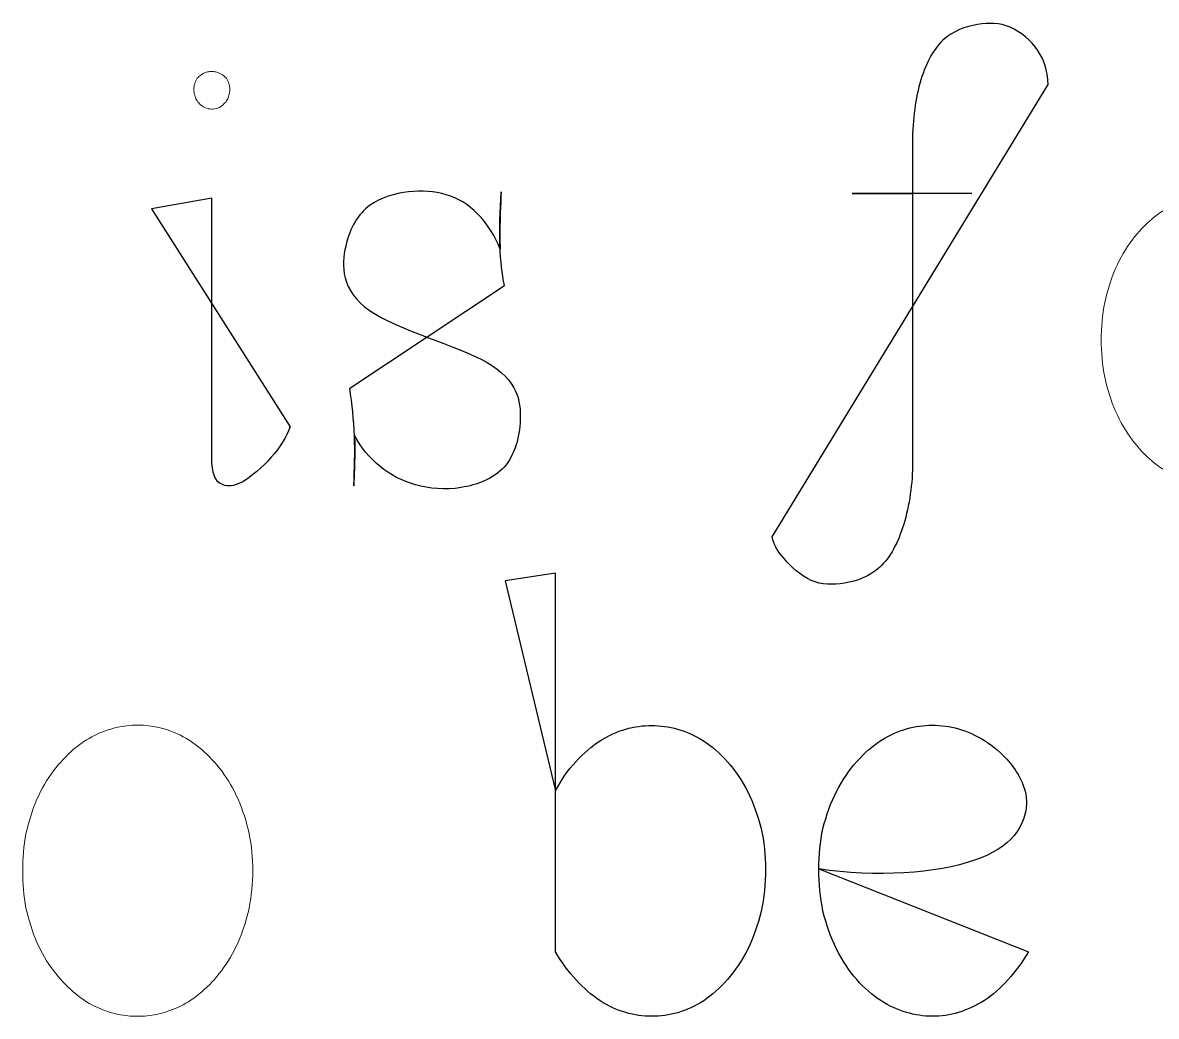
# Model space of a CAD drawing. Header units: centimetres. Extents: x -9.8 to 9.8, y -7 to 7.
# Drawn here: x -8.294 to -7.572, y 6.345 to 6.978 of the extents above; entities that cross this region are included whole.
import ezdxf

# ---------------------------------------------------------------- set-up
doc = ezdxf.new("R2010")
doc.units = ezdxf.units.CM
doc.header["$MEASUREMENT"] = 0
doc.layers.add('Layer 1', color=7, linetype='Continuous')

msp = doc.modelspace()

# ---------------------------------------------------------------- linework, layer by layer
at = {"layer": 'Layer 1', "color": 7}
for points, knots in [([(-7.81652, 6.65018), (-7.81557, 6.64523), (-7.81329, 6.64124), (-7.8089, 6.63629), (-7.8089, 6.63629), (-7.80472, 6.63113), (-7.79824, 6.62542), (-7.79157, 6.62237), (-7.79157, 6.62237), (-7.7849, 6.61951), (-7.77805, 6.61951), (-7.77043, 6.62065), (-7.77043, 6.62065), (-7.76262, 6.622), (-7.75442, 6.62483), (-7.74794, 6.63094), (-7.74794, 6.63094), (-7.74127, 6.63684), (-7.73632, 6.64655), (-7.7327, 6.65819), (-7.7327, 6.65819), (-7.72908, 6.67002), (-7.72698, 6.68409), (-7.72698, 6.69801), (-7.72698, 6.69801), (-7.72698, 6.69801), (-7.72717, 6.86909), (-7.72717, 6.86909), (-7.72717, 6.86909), (-7.72717, 6.86909), (-7.76545, 6.8691), (-7.76545, 6.8691), (-7.76545, 6.8691), (-7.76545, 6.8691), (-7.68925, 6.8691), (-7.68925, 6.8691), (-7.68925, 6.8691), (-7.68925, 6.8691), (-7.72716, 6.86929), (-7.72716, 6.86929), (-7.72716, 6.86929), (-7.72716, 6.86929), (-7.72717, 6.89937), (-7.72717, 6.89937), (-7.72717, 6.89937), (-7.72717, 6.91347), (-7.72564, 6.92757), (-7.72241, 6.93919), (-7.72241, 6.93919), (-7.71897, 6.95102), (-7.71421, 6.96054), (-7.70775, 6.96663), (-7.70775, 6.96663), (-7.70127, 6.97272), (-7.69328, 6.97539), (-7.68566, 6.97674), (-7.68566, 6.97674), (-7.67823, 6.97788), (-7.67156, 6.97788), (-7.66489, 6.97502), (-7.66489, 6.97502), (-7.65804, 6.97198), (-7.65155, 6.96663), (-7.64716, 6.96015), (-7.64716, 6.96015), (-7.64277, 6.95348), (-7.64068, 6.94605), (-7.64068, 6.93843), (-7.64068, 6.93843), (-7.64068, 6.93843), (-7.81652, 6.65018), (-7.81652, 6.65018)], [0, 0, 0, 0, 0.052632, 0.052632, 0.052632, 0.052632, 0.105263, 0.105263, 0.105263, 0.105263, 0.157895, 0.157895, 0.157895, 0.157895, 0.210526, 0.210526, 0.210526, 0.210526, 0.263158, 0.263158, 0.263158, 0.263158, 0.315789, 0.315789, 0.315789, 0.315789, 0.368421, 0.368421, 0.368421, 0.368421, 0.421053, 0.421053, 0.421053, 0.421053, 0.473684, 0.473684, 0.473684, 0.473684, 0.526316, 0.526316, 0.526316, 0.526316, 0.578947, 0.578947, 0.578947, 0.578947, 0.631579, 0.631579, 0.631579, 0.631579, 0.684211, 0.684211, 0.684211, 0.684211, 0.736842, 0.736842, 0.736842, 0.736842, 0.789474, 0.789474, 0.789474, 0.789474, 0.842105, 0.842105, 0.842105, 0.842105, 0.894737, 0.894737, 0.894737, 0.894737, 1, 1, 1, 1]), ([(-8.2122, 6.85918), (-8.2122, 6.85918), (-8.17373, 6.86603), (-8.17373, 6.86603), (-8.17373, 6.86603), (-8.17373, 6.86603), (-8.17373, 6.70029), (-8.17373, 6.70029), (-8.17373, 6.70029), (-8.17373, 6.69611), (-8.17317, 6.6919), (-8.17201, 6.68886), (-8.17201, 6.68886), (-8.17085, 6.68582), (-8.16915, 6.68428), (-8.16648, 6.68333), (-8.16648, 6.68333), (-8.16381, 6.68238), (-8.15981, 6.68219), (-8.15447, 6.68505), (-8.15447, 6.68505), (-8.14875, 6.6883), (-8.14132, 6.69458), (-8.13579, 6.70087), (-8.13579, 6.70087), (-8.13026, 6.70735), (-8.12626, 6.71362), (-8.1238, 6.72029), (-8.1238, 6.72029), (-8.1238, 6.72029), (-8.2122, 6.85918), (-8.2122, 6.85918)], [0, 0, 0, 0, 0.111111, 0.111111, 0.111111, 0.111111, 0.222222, 0.222222, 0.222222, 0.222222, 0.333333, 0.333333, 0.333333, 0.333333, 0.444444, 0.444444, 0.444444, 0.444444, 0.555556, 0.555556, 0.555556, 0.555556, 0.666667, 0.666667, 0.666667, 0.666667, 0.777778, 0.777778, 0.777778, 0.777778, 1, 1, 1, 1]), ([(-8.08571, 6.74488), (-8.08439, 6.73477), (-8.08322, 6.72488), (-8.08285, 6.7144), (-8.08285, 6.7144), (-8.08227, 6.70429), (-8.08285, 6.69344), (-8.08322, 6.6826), (-8.08322, 6.6826), (-8.08303, 6.69003), (-8.08264, 6.69726), (-8.08264, 6.7026), (-8.08264, 6.7026), (-8.08245, 6.70813), (-8.08264, 6.71154), (-8.08283, 6.71498), (-8.08283, 6.71498), (-8.07883, 6.70736), (-8.07312, 6.70051), (-8.06664, 6.69516), (-8.06664, 6.69516), (-8.05997, 6.68963), (-8.05254, 6.68582), (-8.04378, 6.68336), (-8.04378, 6.68336), (-8.03521, 6.68108), (-8.02492, 6.67974), (-8.01483, 6.68164), (-8.01483, 6.68164), (-8.00472, 6.68317), (-7.99425, 6.68717), (-7.98739, 6.6946), (-7.98739, 6.6946), (-7.98072, 6.70222), (-7.97768, 6.71288), (-7.9771, 6.72489), (-7.9771, 6.72489), (-7.97673, 6.7369), (-7.97882, 6.75003), (-7.99824, 6.76127), (-7.99824, 6.76127), (-8.01785, 6.77251), (-8.05481, 6.78164), (-8.07312, 6.79442), (-8.07312, 6.79442), (-8.09143, 6.8072), (-8.09122, 6.82337), (-8.08836, 6.83538), (-8.08836, 6.83538), (-8.0855, 6.84776), (-8.08037, 6.85596), (-8.07312, 6.86128), (-8.07312, 6.86128), (-8.06627, 6.8666), (-8.05693, 6.86909), (-8.04835, 6.87004), (-8.04835, 6.87004), (-8.03978, 6.87099), (-8.03179, 6.87062), (-8.02435, 6.86813), (-8.02435, 6.86813), (-8.01692, 6.86622), (-8.01006, 6.86204), (-8.00416, 6.85593), (-8.00416, 6.85593), (-7.99826, 6.85003), (-7.99313, 6.84201), (-7.98987, 6.83344), (-7.98987, 6.83344), (-7.99006, 6.83688), (-7.99024, 6.84011), (-7.99006, 6.84619), (-7.99006, 6.84619), (-7.99006, 6.85228), (-7.98969, 6.86124), (-7.98929, 6.87), (-7.98929, 6.87), (-7.98985, 6.8578), (-7.99043, 6.84561), (-7.99006, 6.83571), (-7.99006, 6.83571), (-7.98969, 6.8256), (-7.98853, 6.81798), (-7.9872, 6.81036), (-7.9872, 6.81036), (-7.9872, 6.81036), (-8.08571, 6.74488), (-8.08571, 6.74488)], [0, 0, 0, 0, 0.043478, 0.043478, 0.043478, 0.043478, 0.086957, 0.086957, 0.086957, 0.086957, 0.130435, 0.130435, 0.130435, 0.130435, 0.173913, 0.173913, 0.173913, 0.173913, 0.217391, 0.217391, 0.217391, 0.217391, 0.26087, 0.26087, 0.26087, 0.26087, 0.304348, 0.304348, 0.304348, 0.304348, 0.347826, 0.347826, 0.347826, 0.347826, 0.391304, 0.391304, 0.391304, 0.391304, 0.434783, 0.434783, 0.434783, 0.434783, 0.478261, 0.478261, 0.478261, 0.478261, 0.521739, 0.521739, 0.521739, 0.521739, 0.565217, 0.565217, 0.565217, 0.565217, 0.608696, 0.608696, 0.608696, 0.608696, 0.652174, 0.652174, 0.652174, 0.652174, 0.695652, 0.695652, 0.695652, 0.695652, 0.73913, 0.73913, 0.73913, 0.73913, 0.782609, 0.782609, 0.782609, 0.782609, 0.826087, 0.826087, 0.826087, 0.826087, 0.869565, 0.869565, 0.869565, 0.869565, 0.913043, 0.913043, 0.913043, 0.913043, 1, 1, 1, 1]), ([(-8.2122, 6.85918), (-8.2122, 6.85918), (-8.2122, 6.85918), (-8.2122, 6.85918), (-8.2122, 6.85918), (-8.2122, 6.85918), (-8.2122, 6.85918), (-8.2122, 6.85918)], [0, 0, 0, 0, 0.333333, 0.333333, 0.333333, 0.333333, 1, 1, 1, 1]), ([(-8.08571, 6.74488), (-8.08571, 6.74488), (-8.08571, 6.74488), (-8.08571, 6.74488), (-8.08571, 6.74488), (-8.08571, 6.74488), (-8.08571, 6.74488), (-8.08571, 6.74488)], [0, 0, 0, 0, 0.333333, 0.333333, 0.333333, 0.333333, 1, 1, 1, 1]), ([(-7.81652, 6.65018), (-7.81652, 6.65018), (-7.81652, 6.65018), (-7.81652, 6.65018), (-7.81652, 6.65018), (-7.81652, 6.65018), (-7.81652, 6.65018), (-7.81652, 6.65018)], [0, 0, 0, 0, 0.333333, 0.333333, 0.333333, 0.333333, 1, 1, 1, 1]), ([(-7.98683, 6.62219), (-7.98683, 6.62219), (-7.95463, 6.62695), (-7.95463, 6.62695), (-7.95463, 6.62695), (-7.95463, 6.62695), (-7.95463, 6.3856), (-7.95463, 6.3856), (-7.95463, 6.3856), (-7.95082, 6.37912), (-7.94624, 6.37303), (-7.94148, 6.36787), (-7.94148, 6.36787), (-7.93672, 6.36274), (-7.93177, 6.35816), (-7.92624, 6.35453), (-7.92624, 6.35453), (-7.91558, 6.34768), (-7.90433, 6.34461), (-7.89327, 6.34461), (-7.89327, 6.34461), (-7.88774, 6.34461), (-7.88224, 6.34538), (-7.87671, 6.34689), (-7.87671, 6.34689), (-7.87099, 6.34861), (-7.86568, 6.35107), (-7.86015, 6.35451), (-7.86015, 6.35451), (-7.85499, 6.35813), (-7.84986, 6.3625), (-7.8451, 6.36803), (-7.8451, 6.36803), (-7.84015, 6.37337), (-7.83595, 6.38004), (-7.83214, 6.38745), (-7.83214, 6.38745), (-7.82852, 6.3947), (-7.82566, 6.40288), (-7.82357, 6.41145), (-7.82357, 6.41145), (-7.82166, 6.42021), (-7.82071, 6.42915), (-7.82071, 6.43831), (-7.82071, 6.43831), (-7.82071, 6.44707), (-7.82166, 6.45585), (-7.82357, 6.46421), (-7.82357, 6.46421), (-7.82566, 6.47241), (-7.82852, 6.48059), (-7.83214, 6.48763), (-7.83214, 6.48763), (-7.83595, 6.49506), (-7.84013, 6.50155), (-7.8451, 6.50687), (-7.8451, 6.50687), (-7.84986, 6.5124), (-7.855, 6.51677), (-7.86034, 6.52021), (-7.86034, 6.52021), (-7.87119, 6.52706), (-7.88243, 6.52992), (-7.89331, 6.52992), (-7.89331, 6.52992), (-7.89884, 6.52992), (-7.90437, 6.52934), (-7.90987, 6.52764), (-7.90987, 6.52764), (-7.9154, 6.52611), (-7.9209, 6.52364), (-7.92625, 6.52021), (-7.92625, 6.52021), (-7.93159, 6.51677), (-7.93673, 6.5124), (-7.94168, 6.50687), (-7.94168, 6.50687), (-7.94644, 6.50174), (-7.95102, 6.49525), (-7.95464, 6.4884), (-7.95464, 6.4884), (-7.95464, 6.4884), (-7.98683, 6.62219), (-7.98683, 6.62219)], [0, 0, 0, 0, 0.045455, 0.045455, 0.045455, 0.045455, 0.090909, 0.090909, 0.090909, 0.090909, 0.136364, 0.136364, 0.136364, 0.136364, 0.181818, 0.181818, 0.181818, 0.181818, 0.227273, 0.227273, 0.227273, 0.227273, 0.272727, 0.272727, 0.272727, 0.272727, 0.318182, 0.318182, 0.318182, 0.318182, 0.363636, 0.363636, 0.363636, 0.363636, 0.409091, 0.409091, 0.409091, 0.409091, 0.454545, 0.454545, 0.454545, 0.454545, 0.5, 0.5, 0.5, 0.5, 0.545455, 0.545455, 0.545455, 0.545455, 0.590909, 0.590909, 0.590909, 0.590909, 0.636364, 0.636364, 0.636364, 0.636364, 0.681818, 0.681818, 0.681818, 0.681818, 0.727273, 0.727273, 0.727273, 0.727273, 0.772727, 0.772727, 0.772727, 0.772727, 0.818182, 0.818182, 0.818182, 0.818182, 0.863636, 0.863636, 0.863636, 0.863636, 0.909091, 0.909091, 0.909091, 0.909091, 1, 1, 1, 1]), ([(-7.98683, 6.62219), (-7.98683, 6.62219), (-7.98683, 6.62219), (-7.98683, 6.62219), (-7.98683, 6.62219), (-7.98683, 6.62219), (-7.98683, 6.62219), (-7.98683, 6.62219)], [0, 0, 0, 0, 0.333333, 0.333333, 0.333333, 0.333333, 1, 1, 1, 1]), ([(-7.78681, 6.43854), (-7.7508, 6.43301), (-7.71119, 6.43568), (-7.68756, 6.44407), (-7.68756, 6.44407), (-7.66375, 6.45227), (-7.65576, 6.46598), (-7.65459, 6.47778), (-7.65459, 6.47778), (-7.65345, 6.4894), (-7.65917, 6.49892), (-7.66488, 6.50598), (-7.66488, 6.50598), (-7.67041, 6.51283), (-7.67594, 6.51701), (-7.68126, 6.52045), (-7.68126, 6.52045), (-7.69232, 6.52712), (-7.70335, 6.53016), (-7.71441, 6.53016), (-7.71441, 6.53016), (-7.72526, 6.53016), (-7.7365, 6.52712), (-7.74717, 6.52045), (-7.74717, 6.52045), (-7.75251, 6.51683), (-7.75765, 6.51246), (-7.7626, 6.50693), (-7.7626, 6.50693), (-7.76736, 6.50159), (-7.77175, 6.4951), (-7.77556, 6.48788), (-7.77556, 6.48788), (-7.77918, 6.48084), (-7.78204, 6.47283), (-7.78413, 6.46425), (-7.78413, 6.46425), (-7.78604, 6.45605), (-7.7868, 6.44729), (-7.7868, 6.43835), (-7.7868, 6.43835), (-7.7868, 6.42941), (-7.78585, 6.42044), (-7.78413, 6.41168), (-7.78413, 6.41168), (-7.78204, 6.40311), (-7.77918, 6.39491), (-7.77556, 6.38747), (-7.77556, 6.38747), (-7.77175, 6.38004), (-7.76736, 6.37355), (-7.7626, 6.36805), (-7.7626, 6.36805), (-7.75784, 6.36255), (-7.7527, 6.35813), (-7.74736, 6.35471), (-7.74736, 6.35471), (-7.74202, 6.35109), (-7.73651, 6.34881), (-7.73098, 6.34709), (-7.73098, 6.34709), (-7.72545, 6.34556), (-7.71992, 6.3446), (-7.71442, 6.3446), (-7.71442, 6.3446), (-7.70336, 6.3446), (-7.69212, 6.34785), (-7.68127, 6.35471), (-7.68127, 6.35471), (-7.67595, 6.35812), (-7.67098, 6.3627), (-7.66622, 6.36786), (-7.66622, 6.36786), (-7.66127, 6.3732), (-7.65688, 6.37929), (-7.65307, 6.38577), (-7.65307, 6.38577), (-7.65307, 6.38577), (-7.78681, 6.43854), (-7.78681, 6.43854)], [0, 0, 0, 0, 0.047619, 0.047619, 0.047619, 0.047619, 0.095238, 0.095238, 0.095238, 0.095238, 0.142857, 0.142857, 0.142857, 0.142857, 0.190476, 0.190476, 0.190476, 0.190476, 0.238095, 0.238095, 0.238095, 0.238095, 0.285714, 0.285714, 0.285714, 0.285714, 0.333333, 0.333333, 0.333333, 0.333333, 0.380952, 0.380952, 0.380952, 0.380952, 0.428571, 0.428571, 0.428571, 0.428571, 0.47619, 0.47619, 0.47619, 0.47619, 0.52381, 0.52381, 0.52381, 0.52381, 0.571429, 0.571429, 0.571429, 0.571429, 0.619048, 0.619048, 0.619048, 0.619048, 0.666667, 0.666667, 0.666667, 0.666667, 0.714286, 0.714286, 0.714286, 0.714286, 0.761905, 0.761905, 0.761905, 0.761905, 0.809524, 0.809524, 0.809524, 0.809524, 0.857143, 0.857143, 0.857143, 0.857143, 0.904762, 0.904762, 0.904762, 0.904762, 1, 1, 1, 1]), ([(-7.78681, 6.43854), (-7.78681, 6.43854), (-7.78681, 6.43854), (-7.78681, 6.43854), (-7.78681, 6.43854), (-7.78681, 6.43854), (-7.78681, 6.43854), (-7.78681, 6.43854)], [0, 0, 0, 0, 0.333333, 0.333333, 0.333333, 0.333333, 1, 1, 1, 1])]:
    msp.add_open_spline(points, degree=3, knots=knots, dxfattribs=at)
at = {"layer": 'Layer 1', "color": 9, "lineweight": 0}
for points, knots in [([(-7.81652, 6.65018), (-7.81557, 6.64523), (-7.81329, 6.64124), (-7.8089, 6.63629), (-7.8089, 6.63629), (-7.80472, 6.63113), (-7.79824, 6.62542), (-7.79157, 6.62237), (-7.79157, 6.62237), (-7.7849, 6.61951), (-7.77805, 6.61951), (-7.77043, 6.62065), (-7.77043, 6.62065), (-7.76262, 6.622), (-7.75442, 6.62483), (-7.74794, 6.63094), (-7.74794, 6.63094), (-7.74127, 6.63684), (-7.73632, 6.64655), (-7.7327, 6.65819), (-7.7327, 6.65819), (-7.72908, 6.67002), (-7.72698, 6.68409), (-7.72698, 6.69801), (-7.72698, 6.69801), (-7.72698, 6.69801), (-7.72717, 6.86909), (-7.72717, 6.86909), (-7.72717, 6.86909), (-7.72717, 6.86909), (-7.76545, 6.8691), (-7.76545, 6.8691), (-7.76545, 6.8691), (-7.76545, 6.8691), (-7.68925, 6.8691), (-7.68925, 6.8691), (-7.68925, 6.8691), (-7.68925, 6.8691), (-7.72716, 6.86929), (-7.72716, 6.86929), (-7.72716, 6.86929), (-7.72716, 6.86929), (-7.72717, 6.89937), (-7.72717, 6.89937), (-7.72717, 6.89937), (-7.72717, 6.91347), (-7.72564, 6.92757), (-7.72241, 6.93919), (-7.72241, 6.93919), (-7.71897, 6.95102), (-7.71421, 6.96054), (-7.70775, 6.96663), (-7.70775, 6.96663), (-7.70127, 6.97272), (-7.69328, 6.97539), (-7.68566, 6.97674), (-7.68566, 6.97674), (-7.67823, 6.97788), (-7.67156, 6.97788), (-7.66489, 6.97502), (-7.66489, 6.97502), (-7.65804, 6.97198), (-7.65155, 6.96663), (-7.64716, 6.96015), (-7.64716, 6.96015), (-7.64277, 6.95348), (-7.64068, 6.94605), (-7.64068, 6.93843)], [0, 0, 0, 0, 0.055556, 0.055556, 0.055556, 0.055556, 0.111111, 0.111111, 0.111111, 0.111111, 0.166667, 0.166667, 0.166667, 0.166667, 0.222222, 0.222222, 0.222222, 0.222222, 0.277778, 0.277778, 0.277778, 0.277778, 0.333333, 0.333333, 0.333333, 0.333333, 0.388889, 0.388889, 0.388889, 0.388889, 0.444444, 0.444444, 0.444444, 0.444444, 0.5, 0.5, 0.5, 0.5, 0.555556, 0.555556, 0.555556, 0.555556, 0.611111, 0.611111, 0.611111, 0.611111, 0.666667, 0.666667, 0.666667, 0.666667, 0.722222, 0.722222, 0.722222, 0.722222, 0.777778, 0.777778, 0.777778, 0.777778, 0.833333, 0.833333, 0.833333, 0.833333, 0.888889, 0.888889, 0.888889, 0.888889, 1, 1, 1, 1]), ([(-8.2122, 6.85918), (-8.2122, 6.85918), (-8.17373, 6.86603), (-8.17373, 6.86603), (-8.17373, 6.86603), (-8.17373, 6.86603), (-8.17373, 6.70029), (-8.17373, 6.70029), (-8.17373, 6.70029), (-8.17373, 6.69611), (-8.17317, 6.6919), (-8.17201, 6.68886), (-8.17201, 6.68886), (-8.17085, 6.68582), (-8.16915, 6.68428), (-8.16648, 6.68333), (-8.16648, 6.68333), (-8.16381, 6.68238), (-8.15981, 6.68219), (-8.15447, 6.68505), (-8.15447, 6.68505), (-8.14875, 6.6883), (-8.14132, 6.69458), (-8.13579, 6.70087), (-8.13579, 6.70087), (-8.13026, 6.70735), (-8.12626, 6.71362), (-8.1238, 6.72029)], [0, 0, 0, 0, 0.125, 0.125, 0.125, 0.125, 0.25, 0.25, 0.25, 0.25, 0.375, 0.375, 0.375, 0.375, 0.5, 0.5, 0.5, 0.5, 0.625, 0.625, 0.625, 0.625, 0.75, 0.75, 0.75, 0.75, 1, 1, 1, 1]), ([(-8.08571, 6.74488), (-8.08439, 6.73477), (-8.08322, 6.72488), (-8.08285, 6.7144), (-8.08285, 6.7144), (-8.08227, 6.70429), (-8.08285, 6.69344), (-8.08322, 6.6826), (-8.08322, 6.6826), (-8.08303, 6.69003), (-8.08264, 6.69726), (-8.08264, 6.7026), (-8.08264, 6.7026), (-8.08245, 6.70813), (-8.08264, 6.71154), (-8.08283, 6.71498), (-8.08283, 6.71498), (-8.07883, 6.70736), (-8.07312, 6.70051), (-8.06664, 6.69516), (-8.06664, 6.69516), (-8.05997, 6.68963), (-8.05254, 6.68582), (-8.04378, 6.68336), (-8.04378, 6.68336), (-8.03521, 6.68108), (-8.02492, 6.67974), (-8.01483, 6.68164), (-8.01483, 6.68164), (-8.00472, 6.68317), (-7.99425, 6.68717), (-7.98739, 6.6946), (-7.98739, 6.6946), (-7.98072, 6.70222), (-7.97768, 6.71288), (-7.9771, 6.72489), (-7.9771, 6.72489), (-7.97673, 6.7369), (-7.97882, 6.75003), (-7.99824, 6.76127), (-7.99824, 6.76127), (-8.01785, 6.77251), (-8.05481, 6.78164), (-8.07312, 6.79442), (-8.07312, 6.79442), (-8.09143, 6.8072), (-8.09122, 6.82337), (-8.08836, 6.83538), (-8.08836, 6.83538), (-8.0855, 6.84776), (-8.08037, 6.85596), (-8.07312, 6.86128), (-8.07312, 6.86128), (-8.06627, 6.8666), (-8.05693, 6.86909), (-8.04835, 6.87004), (-8.04835, 6.87004), (-8.03978, 6.87099), (-8.03179, 6.87062), (-8.02435, 6.86813), (-8.02435, 6.86813), (-8.01692, 6.86622), (-8.01006, 6.86204), (-8.00416, 6.85593), (-8.00416, 6.85593), (-7.99826, 6.85003), (-7.99313, 6.84201), (-7.98987, 6.83344), (-7.98987, 6.83344), (-7.99006, 6.83688), (-7.99024, 6.84011), (-7.99006, 6.84619), (-7.99006, 6.84619), (-7.99006, 6.85228), (-7.98969, 6.86124), (-7.98929, 6.87), (-7.98929, 6.87), (-7.98985, 6.8578), (-7.99043, 6.84561), (-7.99006, 6.83571), (-7.99006, 6.83571), (-7.98969, 6.8256), (-7.98853, 6.81798), (-7.9872, 6.81036)], [0, 0, 0, 0, 0.045455, 0.045455, 0.045455, 0.045455, 0.090909, 0.090909, 0.090909, 0.090909, 0.136364, 0.136364, 0.136364, 0.136364, 0.181818, 0.181818, 0.181818, 0.181818, 0.227273, 0.227273, 0.227273, 0.227273, 0.272727, 0.272727, 0.272727, 0.272727, 0.318182, 0.318182, 0.318182, 0.318182, 0.363636, 0.363636, 0.363636, 0.363636, 0.409091, 0.409091, 0.409091, 0.409091, 0.454545, 0.454545, 0.454545, 0.454545, 0.5, 0.5, 0.5, 0.5, 0.545455, 0.545455, 0.545455, 0.545455, 0.590909, 0.590909, 0.590909, 0.590909, 0.636364, 0.636364, 0.636364, 0.636364, 0.681818, 0.681818, 0.681818, 0.681818, 0.727273, 0.727273, 0.727273, 0.727273, 0.772727, 0.772727, 0.772727, 0.772727, 0.818182, 0.818182, 0.818182, 0.818182, 0.863636, 0.863636, 0.863636, 0.863636, 0.909091, 0.909091, 0.909091, 0.909091, 1, 1, 1, 1]), ([(-8.2122, 6.85918), (-8.2122, 6.85918), (-8.2122, 6.85918), (-8.2122, 6.85918), (-8.2122, 6.85918), (-8.2122, 6.85918), (-8.2122, 6.85918), (-8.2122, 6.85918)], [0, 0, 0, 0, 0.333333, 0.333333, 0.333333, 0.333333, 1, 1, 1, 1]), ([(-8.08571, 6.74488), (-8.08571, 6.74488), (-8.08571, 6.74488), (-8.08571, 6.74488), (-8.08571, 6.74488), (-8.08571, 6.74488), (-8.08571, 6.74488), (-8.08571, 6.74488)], [0, 0, 0, 0, 0.333333, 0.333333, 0.333333, 0.333333, 1, 1, 1, 1]), ([(-7.81652, 6.65018), (-7.81652, 6.65018), (-7.81652, 6.65018), (-7.81652, 6.65018), (-7.81652, 6.65018), (-7.81652, 6.65018), (-7.81652, 6.65018), (-7.81652, 6.65018)], [0, 0, 0, 0, 0.333333, 0.333333, 0.333333, 0.333333, 1, 1, 1, 1]), ([(-7.98683, 6.62219), (-7.98683, 6.62219), (-7.95463, 6.62695), (-7.95463, 6.62695), (-7.95463, 6.62695), (-7.95463, 6.62695), (-7.95463, 6.3856), (-7.95463, 6.3856), (-7.95463, 6.3856), (-7.95082, 6.37912), (-7.94624, 6.37303), (-7.94148, 6.36787), (-7.94148, 6.36787), (-7.93672, 6.36274), (-7.93177, 6.35816), (-7.92624, 6.35453), (-7.92624, 6.35453), (-7.91558, 6.34768), (-7.90433, 6.34461), (-7.89327, 6.34461), (-7.89327, 6.34461), (-7.88774, 6.34461), (-7.88224, 6.34538), (-7.87671, 6.34689), (-7.87671, 6.34689), (-7.87099, 6.34861), (-7.86568, 6.35107), (-7.86015, 6.35451), (-7.86015, 6.35451), (-7.85499, 6.35813), (-7.84986, 6.3625), (-7.8451, 6.36803), (-7.8451, 6.36803), (-7.84015, 6.37337), (-7.83595, 6.38004), (-7.83214, 6.38745), (-7.83214, 6.38745), (-7.82852, 6.3947), (-7.82566, 6.40288), (-7.82357, 6.41145), (-7.82357, 6.41145), (-7.82166, 6.42021), (-7.82071, 6.42915), (-7.82071, 6.43831), (-7.82071, 6.43831), (-7.82071, 6.44707), (-7.82166, 6.45585), (-7.82357, 6.46421), (-7.82357, 6.46421), (-7.82566, 6.47241), (-7.82852, 6.48059), (-7.83214, 6.48763), (-7.83214, 6.48763), (-7.83595, 6.49506), (-7.84013, 6.50155), (-7.8451, 6.50687), (-7.8451, 6.50687), (-7.84986, 6.5124), (-7.855, 6.51677), (-7.86034, 6.52021), (-7.86034, 6.52021), (-7.87119, 6.52706), (-7.88243, 6.52992), (-7.89331, 6.52992), (-7.89331, 6.52992), (-7.89884, 6.52992), (-7.90437, 6.52934), (-7.90987, 6.52764), (-7.90987, 6.52764), (-7.9154, 6.52611), (-7.9209, 6.52364), (-7.92625, 6.52021), (-7.92625, 6.52021), (-7.93159, 6.51677), (-7.93673, 6.5124), (-7.94168, 6.50687), (-7.94168, 6.50687), (-7.94644, 6.50174), (-7.95102, 6.49525), (-7.95464, 6.4884)], [0, 0, 0, 0, 0.047619, 0.047619, 0.047619, 0.047619, 0.095238, 0.095238, 0.095238, 0.095238, 0.142857, 0.142857, 0.142857, 0.142857, 0.190476, 0.190476, 0.190476, 0.190476, 0.238095, 0.238095, 0.238095, 0.238095, 0.285714, 0.285714, 0.285714, 0.285714, 0.333333, 0.333333, 0.333333, 0.333333, 0.380952, 0.380952, 0.380952, 0.380952, 0.428571, 0.428571, 0.428571, 0.428571, 0.47619, 0.47619, 0.47619, 0.47619, 0.52381, 0.52381, 0.52381, 0.52381, 0.571429, 0.571429, 0.571429, 0.571429, 0.619048, 0.619048, 0.619048, 0.619048, 0.666667, 0.666667, 0.666667, 0.666667, 0.714286, 0.714286, 0.714286, 0.714286, 0.761905, 0.761905, 0.761905, 0.761905, 0.809524, 0.809524, 0.809524, 0.809524, 0.857143, 0.857143, 0.857143, 0.857143, 0.904762, 0.904762, 0.904762, 0.904762, 1, 1, 1, 1]), ([(-7.98683, 6.62219), (-7.98683, 6.62219), (-7.98683, 6.62219), (-7.98683, 6.62219), (-7.98683, 6.62219), (-7.98683, 6.62219), (-7.98683, 6.62219), (-7.98683, 6.62219)], [0, 0, 0, 0, 0.333333, 0.333333, 0.333333, 0.333333, 1, 1, 1, 1]), ([(-7.78681, 6.43854), (-7.7508, 6.43301), (-7.71119, 6.43568), (-7.68756, 6.44407), (-7.68756, 6.44407), (-7.66375, 6.45227), (-7.65576, 6.46598), (-7.65459, 6.47778), (-7.65459, 6.47778), (-7.65345, 6.4894), (-7.65917, 6.49892), (-7.66488, 6.50598), (-7.66488, 6.50598), (-7.67041, 6.51283), (-7.67594, 6.51701), (-7.68126, 6.52045), (-7.68126, 6.52045), (-7.69232, 6.52712), (-7.70335, 6.53016), (-7.71441, 6.53016), (-7.71441, 6.53016), (-7.72526, 6.53016), (-7.7365, 6.52712), (-7.74717, 6.52045), (-7.74717, 6.52045), (-7.75251, 6.51683), (-7.75765, 6.51246), (-7.7626, 6.50693), (-7.7626, 6.50693), (-7.76736, 6.50159), (-7.77175, 6.4951), (-7.77556, 6.48788), (-7.77556, 6.48788), (-7.77918, 6.48084), (-7.78204, 6.47283), (-7.78413, 6.46425), (-7.78413, 6.46425), (-7.78604, 6.45605), (-7.7868, 6.44729), (-7.7868, 6.43835), (-7.7868, 6.43835), (-7.7868, 6.42941), (-7.78585, 6.42044), (-7.78413, 6.41168), (-7.78413, 6.41168), (-7.78204, 6.40311), (-7.77918, 6.39491), (-7.77556, 6.38747), (-7.77556, 6.38747), (-7.77175, 6.38004), (-7.76736, 6.37355), (-7.7626, 6.36805), (-7.7626, 6.36805), (-7.75784, 6.36255), (-7.7527, 6.35813), (-7.74736, 6.35471), (-7.74736, 6.35471), (-7.74202, 6.35109), (-7.73651, 6.34881), (-7.73098, 6.34709), (-7.73098, 6.34709), (-7.72545, 6.34556), (-7.71992, 6.3446), (-7.71442, 6.3446), (-7.71442, 6.3446), (-7.70336, 6.3446), (-7.69212, 6.34785), (-7.68127, 6.35471), (-7.68127, 6.35471), (-7.67595, 6.35812), (-7.67098, 6.3627), (-7.66622, 6.36786), (-7.66622, 6.36786), (-7.66127, 6.3732), (-7.65688, 6.37929), (-7.65307, 6.38577)], [0, 0, 0, 0, 0.05, 0.05, 0.05, 0.05, 0.1, 0.1, 0.1, 0.1, 0.15, 0.15, 0.15, 0.15, 0.2, 0.2, 0.2, 0.2, 0.25, 0.25, 0.25, 0.25, 0.3, 0.3, 0.3, 0.3, 0.35, 0.35, 0.35, 0.35, 0.4, 0.4, 0.4, 0.4, 0.45, 0.45, 0.45, 0.45, 0.5, 0.5, 0.5, 0.5, 0.55, 0.55, 0.55, 0.55, 0.6, 0.6, 0.6, 0.6, 0.65, 0.65, 0.65, 0.65, 0.7, 0.7, 0.7, 0.7, 0.75, 0.75, 0.75, 0.75, 0.8, 0.8, 0.8, 0.8, 0.85, 0.85, 0.85, 0.85, 0.9, 0.9, 0.9, 0.9, 1, 1, 1, 1]), ([(-7.78681, 6.43854), (-7.78681, 6.43854), (-7.78681, 6.43854), (-7.78681, 6.43854), (-7.78681, 6.43854), (-7.78681, 6.43854), (-7.78681, 6.43854), (-7.78681, 6.43854)], [0, 0, 0, 0, 0.333333, 0.333333, 0.333333, 0.333333, 1, 1, 1, 1])]:
    msp.add_open_spline(points, degree=3, knots=knots, dxfattribs=at)
at = {"layer": 'Layer 1', "color": 7, "lineweight": 0}
for points, knots in [([(-8.17773, 6.94623), (-8.17696, 6.94642), (-8.1762, 6.9466), (-8.17524, 6.94679), (-8.17524, 6.94679), (-8.17447, 6.94679), (-8.17371, 6.94679), (-8.17257, 6.94679), (-8.17257, 6.94679), (-8.17162, 6.9466), (-8.17066, 6.94642), (-8.1699, 6.94623), (-8.1699, 6.94623), (-8.16781, 6.94546), (-8.1659, 6.94414), (-8.16437, 6.94242), (-8.16437, 6.94242), (-8.16381, 6.94128), (-8.16323, 6.94033), (-8.16284, 6.93917), (-8.16284, 6.93917), (-8.16247, 6.93803), (-8.16228, 6.93668), (-8.16228, 6.93536), (-8.16228, 6.93536), (-8.16228, 6.93422), (-8.16247, 6.93287), (-8.16284, 6.93174), (-8.16284, 6.93174), (-8.16303, 6.9306), (-8.16342, 6.92946), (-8.16398, 6.9287), (-8.16398, 6.9287), (-8.16456, 6.92775), (-8.16512, 6.92679), (-8.16607, 6.92621), (-8.16607, 6.92621), (-8.16663, 6.92526), (-8.16739, 6.92468), (-8.16816, 6.9243), (-8.16816, 6.9243), (-8.16911, 6.92374), (-8.16988, 6.92335), (-8.17083, 6.92316), (-8.17083, 6.92316), (-8.17369, 6.92239), (-8.17655, 6.92279), (-8.17903, 6.9243), (-8.17903, 6.9243), (-8.17998, 6.92467), (-8.18075, 6.92525), (-8.18152, 6.92621), (-8.18152, 6.92621), (-8.18229, 6.92679), (-8.18287, 6.92774), (-8.18343, 6.9287), (-8.18343, 6.9287), (-8.18401, 6.92947), (-8.18438, 6.93061), (-8.18457, 6.93174), (-8.18457, 6.93174), (-8.18515, 6.93288), (-8.18515, 6.93423), (-8.18515, 6.93536), (-8.18515, 6.93536), (-8.18515, 6.93668), (-8.18515, 6.93803), (-8.18457, 6.93917), (-8.18457, 6.93917), (-8.1842, 6.94031), (-8.18362, 6.94126), (-8.18304, 6.94242), (-8.18304, 6.94242), (-8.18227, 6.94319), (-8.18172, 6.94395), (-8.18076, 6.94451), (-8.18076, 6.94451), (-8.17963, 6.94527), (-8.17868, 6.94564), (-8.17773, 6.94623)], [0, 0, 0, 0, 0.047619, 0.047619, 0.047619, 0.047619, 0.095238, 0.095238, 0.095238, 0.095238, 0.142857, 0.142857, 0.142857, 0.142857, 0.190476, 0.190476, 0.190476, 0.190476, 0.238095, 0.238095, 0.238095, 0.238095, 0.285714, 0.285714, 0.285714, 0.285714, 0.333333, 0.333333, 0.333333, 0.333333, 0.380952, 0.380952, 0.380952, 0.380952, 0.428571, 0.428571, 0.428571, 0.428571, 0.47619, 0.47619, 0.47619, 0.47619, 0.52381, 0.52381, 0.52381, 0.52381, 0.571429, 0.571429, 0.571429, 0.571429, 0.619048, 0.619048, 0.619048, 0.619048, 0.666667, 0.666667, 0.666667, 0.666667, 0.714286, 0.714286, 0.714286, 0.714286, 0.761905, 0.761905, 0.761905, 0.761905, 0.809524, 0.809524, 0.809524, 0.809524, 0.857143, 0.857143, 0.857143, 0.857143, 0.904762, 0.904762, 0.904762, 0.904762, 1, 1, 1, 1]), ([(-7.53384, 6.68296), (-7.53384, 6.68296), (-7.53519, 6.68296), (-7.53519, 6.68296), (-7.53519, 6.68296), (-7.53919, 6.68296), (-7.543, 6.68352), (-7.54739, 6.68449), (-7.54739, 6.68449), (-7.55178, 6.68563), (-7.55615, 6.68716), (-7.56091, 6.68944), (-7.56091, 6.68944), (-7.5653, 6.69172), (-7.57006, 6.69476), (-7.57443, 6.69857), (-7.57443, 6.69857), (-7.57882, 6.70219), (-7.583, 6.70656), (-7.587, 6.71209), (-7.587, 6.71209), (-7.591, 6.71743), (-7.59462, 6.72352), (-7.59766, 6.73019), (-7.59766, 6.73019), (-7.60052, 6.73704), (-7.603, 6.74429), (-7.60451, 6.75191), (-7.60451, 6.75191), (-7.60604, 6.75972), (-7.60679, 6.76771), (-7.60679, 6.77572), (-7.60679, 6.77572), (-7.60679, 6.78353), (-7.60602, 6.79173), (-7.60451, 6.79953), (-7.60451, 6.79953), (-7.603, 6.80715), (-7.60051, 6.81419), (-7.59766, 6.82125), (-7.59766, 6.82125), (-7.59462, 6.82792), (-7.59099, 6.834), (-7.587, 6.83935), (-7.587, 6.83935), (-7.583, 6.84469), (-7.5788, 6.84927), (-7.57443, 6.85269), (-7.57443, 6.85269), (-7.56549, 6.86031), (-7.55615, 6.86489), (-7.54718, 6.86698), (-7.54718, 6.86698), (-7.53803, 6.86907), (-7.5289, 6.86907), (-7.51974, 6.86698), (-7.51974, 6.86698), (-7.51535, 6.86584), (-7.51059, 6.86412), (-7.50622, 6.86201), (-7.50622, 6.86201), (-7.50146, 6.85973), (-7.49707, 6.85651), (-7.49251, 6.85267), (-7.49251, 6.85267), (-7.48812, 6.84923), (-7.48375, 6.84468), (-7.47976, 6.83933), (-7.47976, 6.83933), (-7.47595, 6.83401), (-7.47233, 6.8279), (-7.46947, 6.82123), (-7.46947, 6.82123), (-7.46643, 6.81417), (-7.46394, 6.80713), (-7.46243, 6.79951), (-7.46243, 6.79951), (-7.4609, 6.7917), (-7.46015, 6.7835), (-7.46015, 6.7757), (-7.46015, 6.7757), (-7.46015, 6.76771), (-7.46092, 6.75969), (-7.46243, 6.75189), (-7.46243, 6.75189), (-7.46396, 6.74427), (-7.46643, 6.73702), (-7.46947, 6.73017), (-7.46947, 6.73017), (-7.47233, 6.7235), (-7.47595, 6.71742), (-7.47976, 6.71207), (-7.47976, 6.71207), (-7.48376, 6.70654), (-7.48815, 6.70217), (-7.49251, 6.69855), (-7.49251, 6.69855), (-7.49709, 6.69474), (-7.50145, 6.6917), (-7.50622, 6.68942), (-7.50622, 6.68942), (-7.51061, 6.68714), (-7.51537, 6.68561), (-7.51956, 6.68447), (-7.51956, 6.68447), (-7.52395, 6.68352), (-7.52795, 6.68294), (-7.53176, 6.68294), (-7.53176, 6.68294), (-7.53176, 6.68294), (-7.53384, 6.68294), (-7.53384, 6.68294), (-7.53384, 6.68294), (-7.53384, 6.68294), (-7.53384, 6.68296), (-7.53384, 6.68296)], [0, 0, 0, 0, 0.033333, 0.033333, 0.033333, 0.033333, 0.066667, 0.066667, 0.066667, 0.066667, 0.1, 0.1, 0.1, 0.1, 0.133333, 0.133333, 0.133333, 0.133333, 0.166667, 0.166667, 0.166667, 0.166667, 0.2, 0.2, 0.2, 0.2, 0.233333, 0.233333, 0.233333, 0.233333, 0.266667, 0.266667, 0.266667, 0.266667, 0.3, 0.3, 0.3, 0.3, 0.333333, 0.333333, 0.333333, 0.333333, 0.366667, 0.366667, 0.366667, 0.366667, 0.4, 0.4, 0.4, 0.4, 0.433333, 0.433333, 0.433333, 0.433333, 0.466667, 0.466667, 0.466667, 0.466667, 0.5, 0.5, 0.5, 0.5, 0.533333, 0.533333, 0.533333, 0.533333, 0.566667, 0.566667, 0.566667, 0.566667, 0.6, 0.6, 0.6, 0.6, 0.633333, 0.633333, 0.633333, 0.633333, 0.666667, 0.666667, 0.666667, 0.666667, 0.7, 0.7, 0.7, 0.7, 0.733333, 0.733333, 0.733333, 0.733333, 0.766667, 0.766667, 0.766667, 0.766667, 0.8, 0.8, 0.8, 0.8, 0.833333, 0.833333, 0.833333, 0.833333, 0.866667, 0.866667, 0.866667, 0.866667, 0.9, 0.9, 0.9, 0.9, 0.933333, 0.933333, 0.933333, 0.933333, 1, 1, 1, 1]), ([(-8.22154, 6.34462), (-8.22154, 6.34462), (-8.22268, 6.34462), (-8.22268, 6.34462), (-8.22268, 6.34462), (-8.22668, 6.34462), (-8.23067, 6.3452), (-8.23506, 6.34615), (-8.23506, 6.34615), (-8.23924, 6.34729), (-8.24382, 6.34882), (-8.2484, 6.3511), (-8.2484, 6.3511), (-8.25298, 6.35319), (-8.25753, 6.35644), (-8.26211, 6.36025), (-8.26211, 6.36025), (-8.26629, 6.36387), (-8.27068, 6.36845), (-8.27468, 6.37377), (-8.27468, 6.37377), (-8.27868, 6.37909), (-8.2823, 6.3852), (-8.28516, 6.39168), (-8.28516, 6.39168), (-8.2882, 6.39872), (-8.29048, 6.40597), (-8.2922, 6.41359), (-8.2922, 6.41359), (-8.29373, 6.4214), (-8.29429, 6.42941), (-8.29429, 6.4374), (-8.29429, 6.4374), (-8.29429, 6.44539), (-8.29373, 6.4532), (-8.2922, 6.46103), (-8.2922, 6.46103), (-8.29048, 6.46865), (-8.2882, 6.47608), (-8.28516, 6.48294), (-8.28516, 6.48294), (-8.2823, 6.48961), (-8.27868, 6.49551), (-8.27468, 6.50104), (-8.27468, 6.50104), (-8.27068, 6.50636), (-8.26629, 6.51075), (-8.26211, 6.51456), (-8.26211, 6.51456), (-8.25317, 6.52218), (-8.24383, 6.52636), (-8.23467, 6.52866), (-8.23467, 6.52866), (-8.22554, 6.53075), (-8.21639, 6.53075), (-8.20742, 6.52866), (-8.20742, 6.52866), (-8.20284, 6.52752), (-8.19829, 6.52599), (-8.19371, 6.52371), (-8.19371, 6.52371), (-8.18913, 6.52143), (-8.18456, 6.51837), (-8.18019, 6.51458), (-8.18019, 6.51458), (-8.1758, 6.51077), (-8.17143, 6.50638), (-8.16744, 6.50106), (-8.16744, 6.50106), (-8.16344, 6.49553), (-8.16001, 6.48963), (-8.15696, 6.48296), (-8.15696, 6.48296), (-8.15392, 6.47611), (-8.15162, 6.46867), (-8.14992, 6.46105), (-8.14992, 6.46105), (-8.14839, 6.45324), (-8.14764, 6.44541), (-8.14764, 6.43742), (-8.14764, 6.43742), (-8.14764, 6.42943), (-8.14841, 6.42141), (-8.14992, 6.41361), (-8.14992, 6.41361), (-8.15164, 6.40599), (-8.15392, 6.39874), (-8.15696, 6.3917), (-8.15696, 6.3917), (-8.16, 6.38522), (-8.16344, 6.37913), (-8.16744, 6.37379), (-8.16744, 6.37379), (-8.17144, 6.36845), (-8.17583, 6.36387), (-8.18019, 6.36027), (-8.18019, 6.36027), (-8.18458, 6.35646), (-8.18913, 6.35323), (-8.19371, 6.35112), (-8.19371, 6.35112), (-8.19829, 6.34884), (-8.20284, 6.34731), (-8.20723, 6.34617), (-8.20723, 6.34617), (-8.21141, 6.34522), (-8.21543, 6.34464), (-8.21961, 6.34464), (-8.21961, 6.34464), (-8.21961, 6.34464), (-8.22154, 6.34464), (-8.22154, 6.34464), (-8.22154, 6.34464), (-8.22154, 6.34464), (-8.22154, 6.34462), (-8.22154, 6.34462)], [0, 0, 0, 0, 0.033333, 0.033333, 0.033333, 0.033333, 0.066667, 0.066667, 0.066667, 0.066667, 0.1, 0.1, 0.1, 0.1, 0.133333, 0.133333, 0.133333, 0.133333, 0.166667, 0.166667, 0.166667, 0.166667, 0.2, 0.2, 0.2, 0.2, 0.233333, 0.233333, 0.233333, 0.233333, 0.266667, 0.266667, 0.266667, 0.266667, 0.3, 0.3, 0.3, 0.3, 0.333333, 0.333333, 0.333333, 0.333333, 0.366667, 0.366667, 0.366667, 0.366667, 0.4, 0.4, 0.4, 0.4, 0.433333, 0.433333, 0.433333, 0.433333, 0.466667, 0.466667, 0.466667, 0.466667, 0.5, 0.5, 0.5, 0.5, 0.533333, 0.533333, 0.533333, 0.533333, 0.566667, 0.566667, 0.566667, 0.566667, 0.6, 0.6, 0.6, 0.6, 0.633333, 0.633333, 0.633333, 0.633333, 0.666667, 0.666667, 0.666667, 0.666667, 0.7, 0.7, 0.7, 0.7, 0.733333, 0.733333, 0.733333, 0.733333, 0.766667, 0.766667, 0.766667, 0.766667, 0.8, 0.8, 0.8, 0.8, 0.833333, 0.833333, 0.833333, 0.833333, 0.866667, 0.866667, 0.866667, 0.866667, 0.9, 0.9, 0.9, 0.9, 0.933333, 0.933333, 0.933333, 0.933333, 1, 1, 1, 1])]:
    msp.add_open_spline(points, degree=3, knots=knots, dxfattribs=at)

doc.saveas('drawing.dxf')
